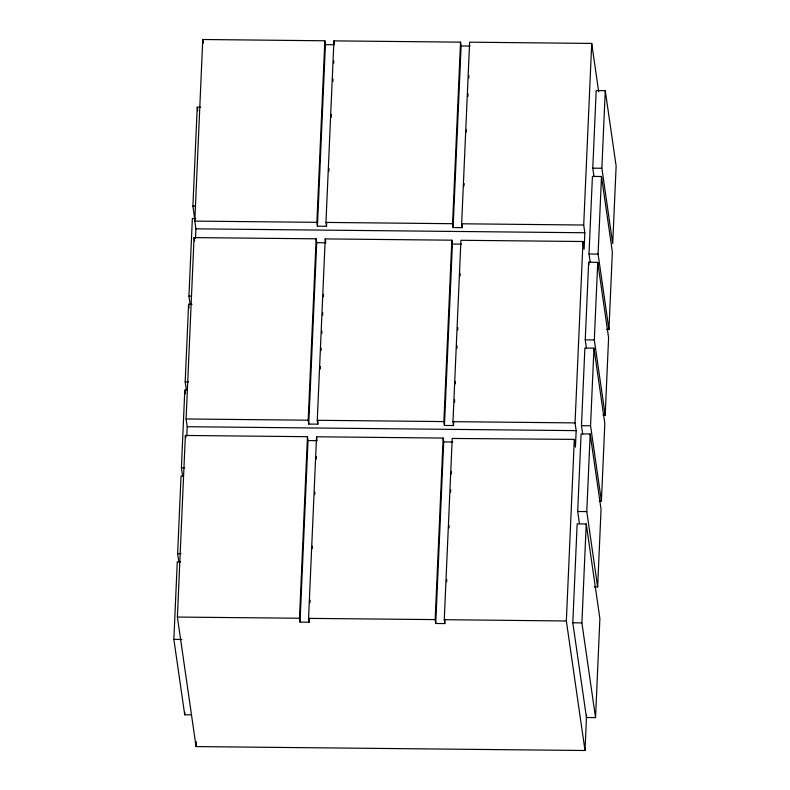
<?xml version="1.0" encoding="UTF-8"?>
<svg xmlns="http://www.w3.org/2000/svg" width="790" height="790" viewBox="0 0 790 790"><rect width="100%" height="100%" fill="white"/><g stroke="black" fill="none" stroke-linecap="round" stroke-linejoin="round"><path stroke-width="1.19" d="M191.545 714.861L184.732 714.792L173.869 639.396L177.276 561.808L180.683 561.848M178.866 562.075L177.641 553.563L181.048 475.975L183.32 476.005M182.638 476.252L181.404 467.739L184.811 390.151L187.082 390.171M186.4 390.418L185.176 381.906L188.583 304.318L191.99 304.348M190.173 304.584L188.948 296.072L192.355 218.484L195.762 218.524M194.824 219.482L192.898 206.121L197.243 107.183L200.65 107.213M586.565 715.078L585.015 750.5L196.058 746.58L177.394 617.059L185.364 435.458L307.458 436.692L308.021 440.553L300.042 622.105L309.127 622.204L309.285 618.521M186.796 436.129L187.21 426.709L186.094 418.967L194.064 237.593L316.148 238.817L316.711 242.688L308.742 424.072L317.827 424.161L317.985 420.487M195.505 238.254L195.91 228.833L194.804 221.101L202.763 39.5L324.848 40.784L325.411 44.645L317.432 226.197L326.517 226.286L326.675 222.612M184.732 714.792L184.84 712.323M196.058 746.58L196.275 741.652M300.042 622.105L299.489 618.244L307.458 436.692M308.742 424.072L308.179 420.201L316.148 238.817M317.432 226.197L316.879 222.326L324.848 40.784M309.127 622.204L308.564 618.382L316.543 436.781L443.151 438.065L443.704 441.926L435.734 623.478L444.819 623.567L444.977 619.883M317.827 424.161L317.264 420.29L325.233 238.906L451.841 240.19L452.403 244.051L444.434 425.435L453.509 425.524L453.677 421.85M326.517 226.286L325.954 222.425L333.933 40.873L460.54 42.147L461.103 45.968L453.124 227.56L462.209 227.658L462.367 223.975M309.986 602.582L310.095 600.124M312.356 548.606L312.465 546.147M314.726 494.629L314.835 492.17M316.286 459.049L316.395 456.6M320.246 369.009L320.355 366.56M321.056 350.622L321.165 348.173M321.807 333.469L321.915 331.02M322.616 315.082L322.725 312.633M323.426 296.704L323.525 294.255M328.936 171.084L329.045 168.635M331.306 117.108L331.415 114.659M332.876 81.538L332.985 79.079M333.676 63.141L333.785 60.682M435.734 623.478L435.172 619.607L443.151 438.065M444.434 425.435L443.871 421.574L451.841 240.19M453.124 227.56L452.561 223.698L460.54 42.147M444.819 623.567L444.257 619.696L452.216 438.46L574.32 439.378L575.436 447.11L576.167 430.629L575.051 422.897L582.99 241.513L460.925 240.279L452.956 421.663L453.509 425.524M462.209 227.658L461.646 223.787L469.625 42.186L591.72 43.42L598.692 91.838M446.646 581.865L446.755 579.406M449.016 527.888L449.125 525.429M450.577 492.308L450.685 489.859M451.386 473.911L451.495 471.462M454.536 402.238L454.645 399.789M455.346 383.861L455.455 381.412M456.906 348.321L457.015 345.862M457.716 329.934L457.825 327.485M460.086 276.006L460.185 273.557M464.036 185.936L464.145 183.487M466.406 131.95L466.515 129.491M467.976 96.36L468.085 93.911M468.776 77.963L468.885 75.504M585.015 750.5L566.351 620.98L574.32 439.378M582.99 241.513L584.106 249.245L584.837 232.754L583.711 225.022L591.72 43.42M572.809 622.796L577.154 523.859L586.239 523.958L599.887 618.679L595.542 717.616L586.457 717.518L572.809 622.796L581.894 622.885L595.542 717.616M579.455 523.651L577.697 511.495L581.104 433.907L590.189 433.996L601.052 509.392L597.645 586.98L594.238 586.94M582.694 434.174L581.47 425.662L584.876 348.074L593.962 348.173L604.824 423.559L601.417 501.146L599.146 501.127M586.466 348.341L585.242 339.828L588.649 262.25L597.734 262.339L608.596 337.735L605.189 415.313L602.918 415.293M590.239 262.517L589.004 254.005L592.421 176.417L601.496 176.506L612.359 251.901L608.952 329.489L606.681 329.46M594.001 176.684L592.777 168.171L596.183 90.583L605.268 90.672L616.131 166.068L612.724 243.656L601.862 168.26L605.268 90.672M581.894 622.885L586.239 523.958M597.645 586.98L586.782 511.584L590.189 433.996M601.417 501.146L590.555 425.761L593.962 348.173M605.189 415.313L594.317 339.927L597.734 262.339M608.952 329.489L598.089 254.094L601.496 176.506M461.103 45.968L470.178 46.057M325.411 44.645L333.508 44.724M592.777 168.171L601.862 168.26M192.898 206.121L195.169 206.141M194.804 221.101L316.879 222.326M325.954 222.425L452.561 223.698M461.646 223.787L583.711 225.022M195.91 228.833L584.837 232.754M316.711 242.688L325.786 242.777L325.233 238.906M452.403 244.051L461.478 244.15M589.004 254.005L598.089 254.094M188.948 296.072L191.219 296.092M585.242 339.828L594.317 339.927M185.176 381.906L188.583 381.935M186.094 418.967L308.179 420.201M317.264 420.29L443.871 421.574M452.956 421.663L575.051 422.897M581.47 425.662L590.555 425.761M187.21 426.709L576.167 430.629M308.021 440.553L315.96 440.642M443.704 441.926L452.788 442.015M181.404 467.739L184.811 467.769M577.697 511.495L586.782 511.584M177.641 553.563L181.038 553.602M177.394 617.059L299.489 618.244M308.564 618.382L435.172 619.607M444.257 619.696L566.351 620.98M173.869 639.396L181.819 639.475M194.064 237.593L194.567 240.999M588.649 262.25L588.994 264.68M333.933 40.873L334.486 44.734M316.543 436.781L317.096 440.652M202.763 39.5L203.287 43.134M197.243 107.183L197.767 110.827M188.583 304.318L189.106 307.962M184.811 390.151L185.344 393.795M185.364 435.458L185.69 437.67"/></g></svg>
